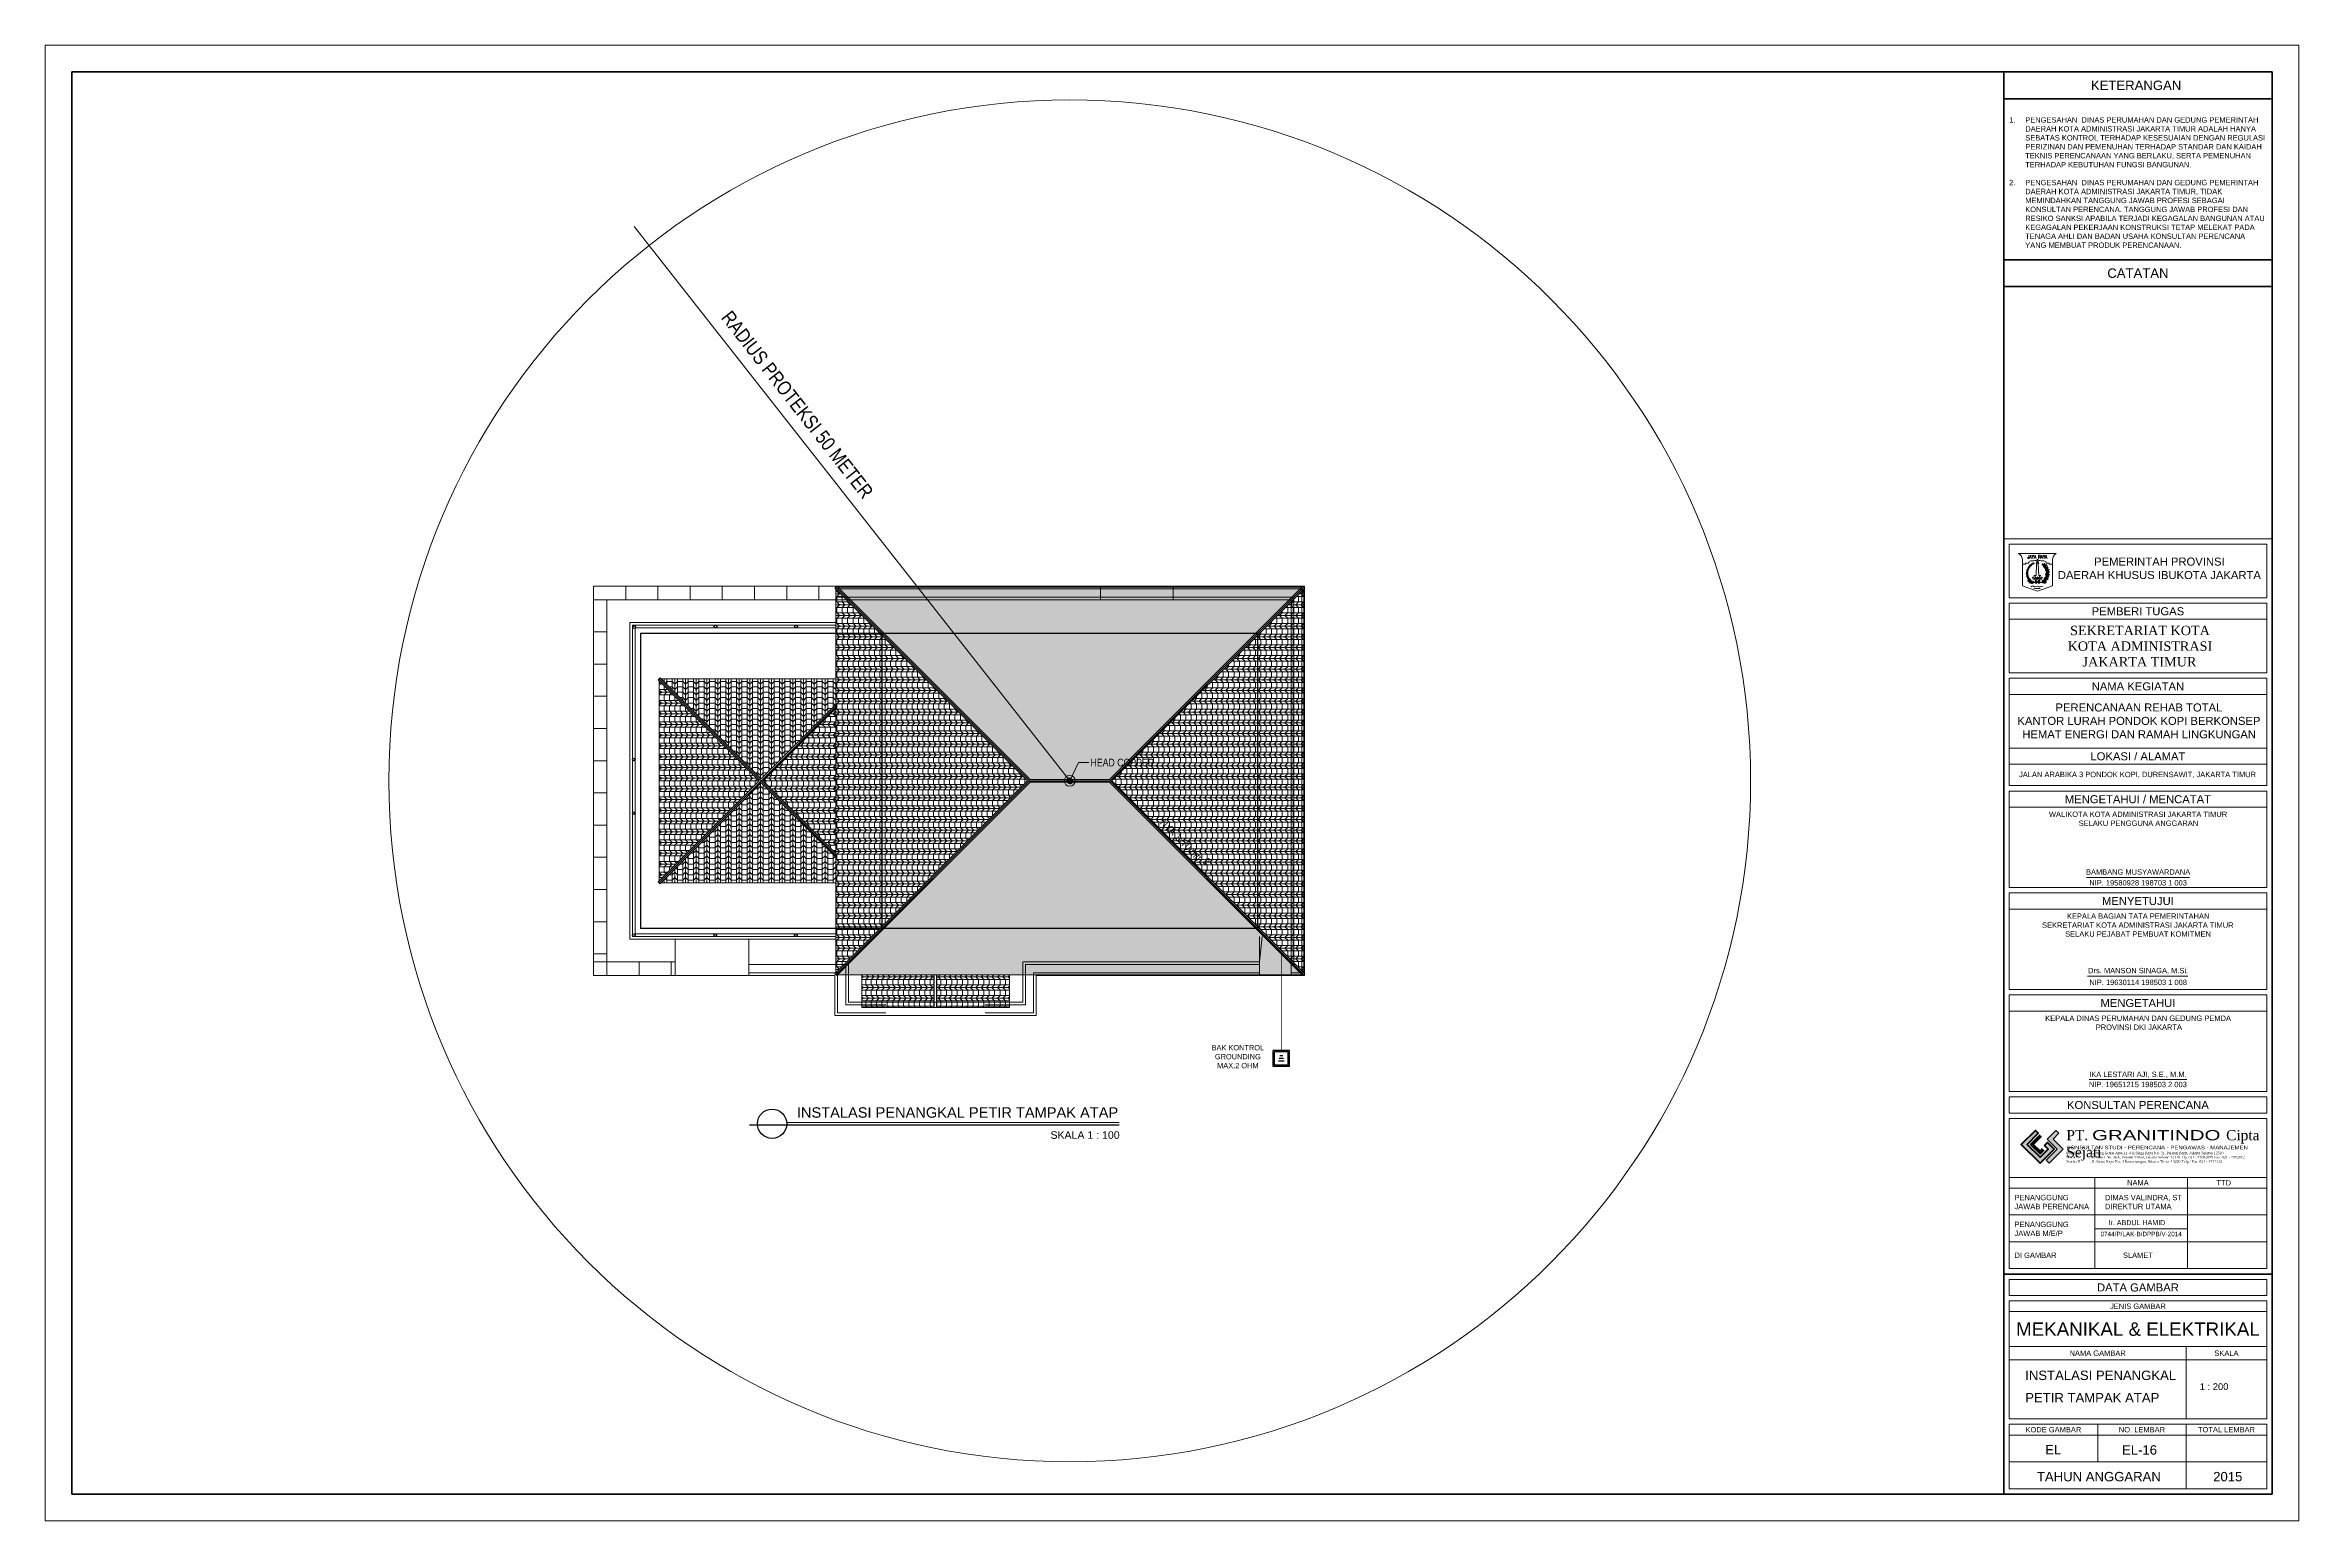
# Model space of a CAD drawing. Header units: millimetres. Extents: x -11 to 39085, y -101 to 28664.
# Drawn here: x 22285 to 39085, y 17664 to 28664 of the extents above; entities that cross this region are included whole.
import ezdxf
from ezdxf.enums import TextEntityAlignment as Align

# ---------------------------------------------------------------- set-up
doc = ezdxf.new("R2010")
doc.units = ezdxf.units.MM
doc.linetypes.add('DASHED', pattern=[0.75, 0.5, -0.25])
for name, color, linetype, lineweight in [('ars', 11, 'Continuous', 5), ('atap', 7, 'Continuous', 20), ('dinding', 5, 'Continuous', 15), ('GRS KOP', 1, 'Continuous', 35), ('HACH', 252, 'Continuous', 0), ('kop', 7, 'Continuous', 20), ('lan', 7, 'Continuous', 15), ('logo', 7, 'Continuous', 50), ('SANITAIR', 4, 'Continuous', 5)]:
    doc.layers.add(name, color=color, linetype=linetype, lineweight=lineweight)
doc.layers.add('as', color=1, linetype='Continuous', plot=False)
for name, color, linetype in [('D1', 1, 'Continuous'), ('D2', 3, 'Continuous'), ('HT', 8, 'Continuous'), ('PETIR', 2, 'Continuous')]:
    doc.layers.add(name, color=color, linetype=linetype)
doc.styles.add('BARU', font='complex.shx')
doc.styles.add('century', font='romans.shx', dxfattribs={"width": 0.6})
doc.styles.add('NOT', font='ARIALN.TTF')
doc.styles.get("Standard").update_dxf_attribs({"font": 'arial.ttf'})
doc.styles.add('style2', font='verdana.ttf')

# ---------------------------------------------------------------- blocks, each defined once
blk = doc.blocks.new('logo granitindo baru')
at = {"layer": 'logo'}
for points in [[(1.03, 1.463), (0.916, 1.574), (0.366, 1.024), (1.1, 0.289), (1.652, 0.843), (1.392, 1.098), (1.281, 0.987), (1.423, 0.84), (1.102, 0.519), (0.594, 1.025)], [(1.721, 1.576), (1.381, 1.236), (1.771, 0.842), (1.341, 0.407), (1.454, 0.294), (2.001, 0.844), (1.609, 1.237), (1.835, 1.464)]]:
    blk.add_hatch(color=8, dxfattribs=at).paths.add_polyline_path(points)
at = {"layer": 'Defpoints'}
blk.add_point((9.7, 0), dxfattribs=at)
at = {"layer": 'logo'}
blk.add_lwpolyline([(1.03, 1.463), (0.916, 1.574), (0.366, 1.024), (1.1, 0.289), (1.652, 0.843), (1.392, 1.098), (1.281, 0.987), (1.423, 0.84), (1.102, 0.519), (0.594, 1.025), (1.03, 1.463), (0.916, 1.574)], dxfattribs=at)
at = {"layer": 'logo', "lineweight": 13}
for points in [[(1.089, 1.403), (0.713, 1.026), (1.101, 0.638), (1.258, 0.794)], [(1.112, 1.38), (0.759, 1.026), (1.101, 0.683), (1.235, 0.817)], [(1.134, 1.357), (0.803, 1.026), (1.101, 0.728), (1.213, 0.839)], [(1.157, 1.334), (0.85, 1.026), (1.101, 0.775), (1.189, 0.863)]]:
    blk.add_lwpolyline(points, dxfattribs=at)
at = {"layer": 'logo', "lineweight": 0}
blk.add_lwpolyline([(1.721, 1.576), (1.381, 1.236), (1.771, 0.842), (1.341, 0.407), (1.454, 0.294), (2.001, 0.844), (1.609, 1.237), (1.835, 1.464), (1.721, 1.576)], dxfattribs=at)
at = {"layer": 'logo', "insert": (2.134, 0.975), "char_height": 0.1, "attachment_point": 1}
blk.add_mtext_dynamic_manual_height_columns('{\\f@Arial Unicode MS|b0|i0|c0|p34;\\H1.4x;\\W1.2;KONSULTAN STUDI - PERENCANA - PENGAWAS - MANAJEMEN\\fTimes New Roman|b0|i0|c0|p18;\\P\\pt0.9;\\H0.71429x;\\W1;Domisili ^I: Gedung Graha Arsa Lt. 4 Jl.Siaga Raya No. 31, Pejaten Barat, Jakarta Selatan 12510\\PStudio I ^I: Jl. Batu I No. 36A, Pejaten Timur, Jakarta Selatan 12510 Tlp. 021 - 71082879 Fax. 021 - 7972072\\PStudio II          : Jl. Sawo Raya No. 4 Rawamangun, Jakarta Timur 13220 Telp / Fax. 021 - 4717152}', width=9.56937, gutter_width=0, heights=[1.67], dxfattribs=at)
at = {"layer": 'logo', "insert": (2.134, 1.589), "char_height": 0.4, "width": 7.66452, "attachment_point": 1}
blk.add_mtext('{\\fTimes New Roman|b0|i0|c0|p18;PT. \\fCityBlueprint|b0|i0|c2|p2;\\W1.5;GRANITINDO \\fTimes New Roman|b0|i0|c0|p18;\\W1;Cipta Sejati}', dxfattribs=at)
blk = doc.blocks.new('kop')
at = {"layer": 'ars'}
for p, q in [((74.521, 35.599), (74.496, 35.614)), ((74.534, 35.595), (74.538, 35.581)), ((74.578, 35.526), (74.553, 35.541)), ((74.578, 35.526), (74.581, 35.555)), ((74.6, 35.468), (74.612, 35.457)), ((74.614, 35.467), (74.614, 35.452)), ((74.634, 35.366), (74.615, 35.388)), ((74.631, 35.289), (74.635, 35.273)), ((74.634, 35.366), (74.643, 35.394)), ((74.642, 35.304), (74.637, 35.29)), ((74.472, 34.989), (74.502, 34.992)), ((74.537, 35.048), (74.537, 35.078)), ((74.552, 35.066), (74.578, 35.081)), ((74.621, 35.202), (74.607, 35.228)), ((74.621, 35.202), (74.64, 35.225))]:
    blk.add_line(p, q, dxfattribs=at)
for centre, radius, start, end in [((73.816, 35.253), 0.061, 2.2926, 66.75394), ((73.901, 35.312), 0.061, 182.2926, 246.75394), ((73.906, 35.362), 0.061, 172.39949, 236.86083), ((73.812, 35.319), 0.061, 352.39949, 56.86083), ((73.916, 35.414), 0.061, 164.61904, 229.08037), ((73.817, 35.384), 0.061, 344.61904, 49.08037), ((73.933, 35.316), 0.061, 120.67989, 185.14122), ((74.278, 35.315), 0.405, 114.0856, 237.63251), ((73.842, 35.364), 0.061, 300.67989, 5.14122), ((73.923, 35.456), 0.0488, 158.86486, 223.3262), ((73.936, 35.271), 0.061, 130.573, 195.03434), ((73.852, 35.424), 0.061, 292.89943, 357.36077), ((73.937, 35.365), 0.061, 112.89943, 177.36077), ((73.842, 35.44), 0.0488, 338.86486, 43.3262), ((73.837, 35.302), 0.061, 310.573, 15.03434), ((73.873, 35.469), 0.0488, 287.14526, 351.60659), ((73.935, 35.415), 0.0488, 107.14526, 171.60659), ((73.942, 35.493), 0.0488, 150.29963, 214.76097), ((73.859, 35.489), 0.0488, 330.29963, 34.76097), ((73.948, 35.451), 0.0488, 98.58003, 163.04136), ((73.894, 35.513), 0.0488, 278.58003, 343.04136), ((73.961, 35.528), 0.0488, 145.79893, 210.26027), ((73.879, 35.531), 0.0488, 325.79893, 30.26027), ((73.916, 35.552), 0.0488, 274.07933, 338.54067), ((73.965, 35.485), 0.0488, 94.07933, 158.54067), ((73.985, 35.56), 0.0488, 139.36791, 203.82924), ((73.904, 35.572), 0.0488, 319.36791, 23.82924), ((73.984, 35.517), 0.0488, 87.6483, 152.10964), ((73.943, 35.589), 0.0488, 267.6483, 332.10964), ((74.012, 35.589), 0.0488, 133.84164, 198.30297), ((73.932, 35.609), 0.0488, 313.84164, 18.30297), ((74.007, 35.547), 0.0488, 82.12203, 146.58337), ((73.973, 35.622), 0.0488, 262.12203, 326.58337), ((74.036, 35.612), 0.0439, 126.62395, 191.08528), ((73.967, 35.639), 0.0439, 306.62395, 11.08528), ((74.026, 35.575), 0.0439, 74.90434, 139.36568), ((74.005, 35.646), 0.0439, 254.90434, 319.36568), ((74, 35.656), 0.0352, 303.96096, 8.42229), ((74.054, 35.632), 0.0352, 123.96096, 188.42229), ((74.045, 35.603), 0.0352, 72.24135, 136.70269), ((74.03, 35.66), 0.0352, 252.24135, 316.70269), ((74.027, 35.676), 0.0352, 297.74061, 2.20194), ((74.078, 35.647), 0.0352, 117.74061, 182.20194), ((74.066, 35.619), 0.0352, 66.021, 130.48234), ((74.057, 35.677), 0.0352, 246.021, 310.48234), ((74.097, 35.661), 0.0281, 113.40069, 177.86202), ((74.058, 35.688), 0.0281, 293.40069, 357.86202), ((74.086, 35.64), 0.0281, 61.68108, 126.14242), ((74.082, 35.687), 0.0281, 241.68108, 306.14242), ((74.082, 35.701), 0.0281, 293.40069, 357.86202), ((74.121, 35.674), 0.0281, 113.40069, 177.86202), ((74.11, 35.653), 0.0281, 61.68108, 126.14242), ((74.106, 35.7), 0.0281, 241.68108, 306.14242), ((74.117, 35.713), 0.0281, 260.93685, 325.39819), ((74.136, 35.669), 0.0281, 80.93685, 145.39819), ((74.232, 35.315), 0.405, 302.36749, 44.48513), ((74.485, 35.674), 0.0613, 235.51536, 280.6207), ((74.445, 35.613), 0.0507, 1.42482, 71.62404), ((74.541, 35.601), 0.0613, 235.51536, 280.6207), ((74.589, 35.652), 0.0795, 151.18188, 225.99565), ((74.502, 35.54), 0.0507, 1.42482, 71.62404), ((74.526, 35.44), 0.0795, 20.9123, 95.72607), ((74.592, 35.547), 0.0795, 200.9123, 275.72607), ((74.464, 35.633), 0.0795, 331.18188, 45.99565), ((74.611, 35.596), 0.0507, 162.59462, 232.79384), ((74.623, 35.449), 0.0613, 217.22881, 262.33415), ((74.538, 35.6), 0.0613, 313.59796, 358.7033), ((74.663, 35.361), 0.0795, 171.16409, 245.97786), ((74.552, 35.301), 0.0795, 351.16409, 65.97786), ((74.566, 35.403), 0.0507, 343.13827, 53.33749), ((74.562, 35.252), 0.0507, 331.52956, 41.72878), ((74.684, 35.504), 0.0795, 133.19986, 208.01363), ((74.559, 35.525), 0.0795, 313.19986, 28.01363), ((74.682, 35.427), 0.0507, 150.06789, 220.26711), ((74.688, 35.241), 0.0507, 128.27812, 198.47734), ((74.721, 35.315), 0.0795, 113.30268, 188.11645), ((74.611, 35.377), 0.0795, 293.30268, 8.11645), ((74.611, 35.447), 0.0613, 301.07123, 346.17657), ((73.829, 35.191), 0.061, 12.66278, 77.12411), ((73.902, 35.264), 0.061, 192.66278, 257.12411), ((73.907, 35.225), 0.061, 200.21515, 264.67648), ((73.844, 35.143), 0.061, 20.21515, 84.67648), ((73.921, 35.183), 0.061, 206.16011, 270.62144), ((73.867, 35.095), 0.061, 26.16011, 90.62144), ((73.943, 35.23), 0.061, 140.94317, 205.40451), ((73.841, 35.243), 0.061, 320.94317, 25.40451), ((73.941, 35.145), 0.061, 208.50798, 272.96932), ((73.891, 35.055), 0.061, 28.50798, 92.96932), ((73.957, 35.19), 0.061, 140.94317, 205.40451), ((73.854, 35.203), 0.061, 320.94317, 25.40451), ((73.921, 35.015), 0.061, 40.03108, 104.49242), ((73.953, 35.113), 0.061, 220.03108, 284.49242), ((73.974, 35.153), 0.061, 146.90284, 211.36418), ((73.871, 35.155), 0.061, 326.90284, 31.36418), ((73.956, 34.978), 0.061, 49.20062, 113.66196), ((73.971, 35.08), 0.061, 229.20062, 293.66196), ((73.997, 35.115), 0.061, 146.69526, 211.1566), ((73.893, 35.117), 0.061, 326.69526, 31.1566), ((74.021, 35.084), 0.061, 144.86352, 209.32486), ((73.918, 35.089), 0.061, 324.86352, 29.32486), ((73.99, 34.949), 0.061, 44.42228, 108.88361), ((74.014, 35.049), 0.061, 224.42228, 288.88361), ((74.049, 35.054), 0.061, 144.49027, 208.9516), ((73.946, 35.059), 0.061, 324.49027, 28.9516), ((74.08, 35.031), 0.061, 156.18026, 220.64159), ((73.978, 35.016), 0.061, 336.18026, 40.64159), ((74.567, 35.052), 0.0795, 137.1076, 211.92137), ((74.441, 35.064), 0.0795, 317.1076, 31.92137), ((74.547, 34.969), 0.0507, 83.44322, 153.64244), ((74.537, 35.042), 0.0613, 234.44656, 279.55191), ((74.569, 34.993), 0.0612, 69.89618, 144.70994), ((74.541, 35.085), 0.0612, 249.89618, 324.70994), ((74.582, 35.119), 0.0613, 176.98724, 222.09259), ((74.509, 35.12), 0.0507, 302.89671, 13.09593), ((74.644, 35.186), 0.0795, 153.08913, 227.9029), ((74.627, 35.286), 0.0613, 205.62009, 250.72544), ((74.52, 35.163), 0.0795, 333.08913, 47.9029), ((74.629, 35.078), 0.0507, 106.58179, 176.78101), ((74.591, 35.141), 0.0613, 257.58513, 302.69047), ((74.602, 35.228), 0.0795, 271.02002, 345.83379), ((74.68, 35.129), 0.0795, 91.02002, 165.83379), ((74.63, 35.285), 0.0613, 279.28146, 324.3868)]:
    blk.add_arc(centre, radius, start, end, dxfattribs=at)
at = {"layer": 'ars', "color": 11}
for centre, radius, start, end in [((74.491, 34.995), 0.0613, 158.86957, 203.97492), ((74.422, 35.02), 0.0507, 284.77904, 354.97826), ((74.44, 34.986), 0.016, 270, 302.36749)]:
    blk.add_arc(centre, radius, start, end, dxfattribs=at)
at = {"layer": 'ars'}
for points, start_tangent, end_tangent in [([(74.461, 35.651), (74.466, 35.634), (74.45, 35.624), (74.429, 35.623), (74.426, 35.64), (74.439, 35.661), (74.444, 35.672), (74.461, 35.663), (74.461, 35.651)], (0.714442, -0.699695), (0.714442, -0.699695)), ([(74.518, 35.578), (74.523, 35.561), (74.507, 35.551), (74.486, 35.55), (74.483, 35.567), (74.496, 35.588), (74.501, 35.599), (74.518, 35.589), (74.518, 35.578)], (0.714442, -0.699695), (0.714442, -0.699695)), ([(74.594, 35.435), (74.593, 35.416), (74.574, 35.412), (74.555, 35.418), (74.556, 35.435), (74.576, 35.451), (74.584, 35.459), (74.597, 35.445), (74.594, 35.435)], (0.458819, -0.88853), (0.458819, -0.88853)), ([(74.596, 35.277), (74.591, 35.26), (74.572, 35.259), (74.554, 35.269), (74.559, 35.285), (74.581, 35.297), (74.591, 35.303), (74.601, 35.287), (74.596, 35.277)], (0.270637, -0.962681), (0.270637, -0.962681)), ([(74.571, 35.605), (74.582, 35.591), (74.6, 35.598), (74.612, 35.615), (74.601, 35.627), (74.576, 35.629), (74.564, 35.631), (74.562, 35.612), (74.571, 35.605)], (0.149901, -0.988701), (0.149901, -0.988701)), ([(74.644, 35.445), (74.652, 35.429), (74.671, 35.432), (74.687, 35.445), (74.678, 35.46), (74.654, 35.467), (74.643, 35.472), (74.637, 35.453), (74.644, 35.445)], (-0.068112, -0.997678), (-0.068112, -0.997678)), ([(74.66, 35.272), (74.661, 35.253), (74.68, 35.25), (74.699, 35.256), (74.697, 35.273), (74.677, 35.288), (74.669, 35.297), (74.656, 35.282), (74.66, 35.272)], (-0.433585, -0.901113), (-0.433585, -0.901113)), ([(74.463, 35.013), (74.447, 35.004), (74.433, 35.018), (74.428, 35.037), (74.443, 35.045), (74.467, 35.037), (74.479, 35.034), (74.474, 35.016), (74.463, 35.013)], (-0.515761, -0.856733), (-0.515761, -0.856733)), ([(74.551, 35.127), (74.539, 35.113), (74.521, 35.122), (74.51, 35.139), (74.522, 35.151), (74.547, 35.151), (74.559, 35.152), (74.56, 35.133), (74.551, 35.127)], (-0.223771, -0.974642), (-0.223771, -0.974642)), ([(74.549, 35.011), (74.537, 34.997), (74.548, 34.981), (74.566, 34.972), (74.576, 34.985), (74.573, 35.01), (74.573, 35.022), (74.554, 35.021), (74.549, 35.011)], (-0.942817, -0.33331), (-0.942817, -0.33331)), ([(74.614, 35.117), (74.608, 35.1), (74.624, 35.089), (74.645, 35.088), (74.649, 35.104), (74.636, 35.126), (74.631, 35.137), (74.614, 35.128), (74.614, 35.117)], (-0.735998, -0.676983), (-0.735998, -0.676983))]:
    blk.add_spline(points, degree=3, dxfattribs=dict(at, start_tangent=start_tangent, end_tangent=end_tangent))
for points in [[(74.445, 34.97), (74.47, 34.975), (74.522, 34.973), (74.56, 34.955)], [(74.445, 34.97), (74.468, 34.959), (74.518, 34.947), (74.56, 34.955)]]:
    blk.add_spline(points, degree=3, dxfattribs=at)
at = {"layer": 'GRS KOP'}
for p, q in [((73, 1), (73, 54)), ((83, 1), (83, 54)), ((73, 53), (83, 53)), ((73, 47), (83, 47)), ((73, 46), (83, 46)), ((73, 9.2), (83, 9.2))]:
    blk.add_line(p, q, dxfattribs=at)
blk.add_lwpolyline([(1, 54), (83, 54), (83, 1), (1, 1)], close=True, dxfattribs=at)
at = {"layer": 'kop', "color": 7}
for p, q in [((84, 55), (0, 55)), ((0, 55), (0, 0)), ((84, 55), (84, 0)), ((84, 55), (84, 0)), ((74.205, 35.69), (74.305, 35.69)), ((74.225, 35.67), (74.205, 35.23)), ((74.235, 35.698), (74.275, 35.698)), ((74.285, 35.67), (74.305, 35.23)), ((74.075, 35.17), (74.124, 35.17)), ((74.075, 35.17), (74.095, 35.09)), ((74.095, 35.09), (74.415, 35.09)), ((74.124, 35.23), (74.124, 35.228)), ((74.124, 35.23), (74.205, 35.23)), ((74.124, 35.228), (74.129, 35.228)), ((74.124, 35.17), (74.134, 35.13)), ((74.134, 35.13), (74.376, 35.13)), ((74.195, 35.15), (74.235, 35.15)), ((74.275, 35.15), (74.315, 35.15)), ((74.305, 35.23), (74.386, 35.23)), ((74.376, 35.13), (74.386, 35.17)), ((74.381, 35.228), (74.386, 35.228)), ((74.386, 35.23), (74.386, 35.228)), ((74.386, 35.17), (74.435, 35.17)), ((74.415, 35.09), (74.435, 35.17)), ((0, 0), (84, 0))]:
    blk.add_line(p, q, dxfattribs=at)
at = {"layer": 'kop'}
for p, q in [((83, 36.6), (73, 36.6)), ((73.2, 34.4), (73.2, 36.4)), ((82.8, 36.4), (73.2, 36.4)), ((82.8, 34.4), (82.8, 36.4)), ((82.8, 34.4), (73.2, 34.4)), ((73.2, 31.6), (73.2, 34.2)), ((82.8, 34.2), (73.2, 34.2)), ((82.8, 31.6), (82.8, 34.2)), ((82.8, 33.6), (73.2, 33.6)), ((82.8, 31.6), (73.2, 31.6)), ((73.2, 27.4), (73.2, 31.4)), ((82.8, 31.4), (73.2, 31.4)), ((82.8, 27.4), (82.8, 31.4)), ((82.8, 30.8), (73.2, 30.8)), ((82.8, 28.8), (73.2, 28.8)), ((82.8, 28.2), (73.2, 28.2)), ((82.8, 27.4), (73.2, 27.4)), ((73.2, 23.6), (73.2, 27.2)), ((82.8, 27.2), (73.2, 27.2)), ((82.8, 23.6), (82.8, 27.2)), ((82.8, 26.6), (73.2, 26.6)), ((82.8, 23.6), (73.2, 23.6)), ((76.089, 23.976), (79.928, 23.976)), ((73.2, 19.8), (73.2, 23.4)), ((82.8, 23.4), (73.2, 23.4)), ((82.8, 22.8), (73.2, 22.8)), ((82.8, 19.8), (82.8, 23.4)), ((76.127, 20.296), (79.863, 20.296)), ((82.8, 19.8), (73.2, 19.8)), ((73.2, 16), (73.2, 19.6)), ((82.8, 19.6), (73.2, 19.6)), ((82.8, 16), (82.8, 19.6)), ((82.8, 19), (73.2, 19)), ((82.8, 16), (73.2, 16)), ((73.2, 9.4), (73.2, 15)), ((82.8, 15), (73.2, 15)), ((82.8, 9.4), (82.8, 15)), ((82.8, 12.8), (73.2, 12.8)), ((76.4, 9.4), (76.4, 12.8)), ((79.842, 9.4), (79.842, 12.8)), ((82.8, 12.4), (73.2, 12.4)), ((73.2, 12.4), (73.2, 11.4)), ((82.8, 11.4), (73.2, 11.4)), ((82.8, 10.4), (73.2, 10.4)), ((82.8, 9.4), (73.2, 9.4)), ((73.2, 7.8), (82.8, 7.8)), ((73.2, 6.5), (82.8, 6.5)), ((73.2, 6), (82.8, 6)), ((79.8, 3.8), (79.8, 6.5)), ((76.5, 2.2), (76.5, 3.6)), ((79.8, 1.2), (79.8, 3.6)), ((73.2, 3.2), (82.8, 3.2)), ((73.2, 2.2), (82.8, 2.2))]:
    blk.add_line(p, q, dxfattribs=at)
at = {"layer": 'kop', "color": 5}
for p, q in [((74.955, 36.05), (73.555, 36.05)), ((73.695, 35.81), (73.695, 34.85)), ((73.695, 35.65), (73.815, 35.65)), ((73.815, 35.69), (73.815, 35.65)), ((73.815, 35.69), (73.935, 35.69)), ((73.935, 35.73), (73.935, 35.69)), ((74.575, 35.73), (74.575, 35.69)), ((74.695, 35.69), (74.575, 35.69)), ((74.695, 35.69), (74.695, 35.65)), ((74.815, 35.65), (74.695, 35.65)), ((74.815, 35.81), (74.815, 34.85)), ((73.695, 34.85), (74.255, 34.65)), ((74.225, 34.95), (74.171, 35.022)), ((74.255, 34.986), (74.203, 35.046)), ((74.225, 34.95), (74.21, 34.93)), ((74.255, 34.986), (74.307, 35.046)), ((74.255, 34.65), (74.815, 34.85)), ((74.285, 34.95), (74.339, 35.022)), ((74.285, 34.95), (74.3, 34.93))]:
    blk.add_line(p, q, dxfattribs=at)
at = {"layer": 'kop', "color": 7}
for points in [[(74.235, 35.698), (74.233, 35.701), (74.231, 35.704), (74.229, 35.707), (74.228, 35.71), (74.227, 35.713), (74.227, 35.715), (74.226, 35.718), (74.226, 35.72), (74.226, 35.723), (74.226, 35.725), (74.226, 35.728), (74.226, 35.731), (74.226, 35.733), (74.227, 35.736), (74.228, 35.738), (74.229, 35.741), (74.23, 35.743), (74.232, 35.746), (74.234, 35.749), (74.236, 35.753), (74.24, 35.758), (74.244, 35.763), (74.249, 35.77), (74.255, 35.778)], [(74.275, 35.698), (74.277, 35.701), (74.279, 35.704), (74.281, 35.707), (74.282, 35.71), (74.283, 35.713), (74.283, 35.715), (74.284, 35.718), (74.284, 35.72), (74.284, 35.723), (74.284, 35.725), (74.284, 35.728), (74.284, 35.731), (74.284, 35.733), (74.283, 35.736), (74.282, 35.738), (74.281, 35.741), (74.28, 35.743), (74.278, 35.746), (74.276, 35.749), (74.274, 35.753), (74.27, 35.758), (74.266, 35.763), (74.261, 35.77), (74.255, 35.778)]]:
    blk.add_lwpolyline(points, dxfattribs=at)
at = {"layer": 'kop', "color": 1}
blk.add_lwpolyline([(74.07, 34.97), (74.44, 34.97)], close=True, dxfattribs=at)
at = {"layer": 'kop', "color": 5}
for points in [[(74.21, 34.97), (74.18, 34.93)], [(74.3, 34.97), (74.33, 34.93)]]:
    blk.add_lwpolyline(points, dxfattribs=at)
at = {"layer": 'kop'}
for points in [[(76.189, 16.449), (79.826, 16.449)], [(76.4, 10.882), (79.842, 10.882)]]:
    blk.add_lwpolyline(points, dxfattribs=at)
for points in [[(73.2, 15.2), (82.8, 15.2), (82.8, 15.8), (73.2, 15.8)], [(73.2, 8.4), (82.8, 8.4), (82.8, 9), (73.2, 9)], [(73.2, 3.8), (82.8, 3.8), (82.8, 8.2), (73.2, 8.2)], [(73.2, 1.2), (82.8, 1.2), (82.8, 3.6), (73.2, 3.6)]]:
    blk.add_lwpolyline(points, close=True, dxfattribs=at)
at = {"layer": 'kop', "color": 5}
for centre, radius, start, end in [((73.419, 35.81), 0.276, 0, 60.51287), ((73.975, 35.73), 0.04, 90, 180), ((74.535, 35.73), 0.04, 0, 90), ((75.091, 35.81), 0.276, 119.48713, 180), ((74.187, 35.034), 0.02, 36.8699, 216.8699), ((74.323, 35.034), 0.02, 323.1301, 143.1301)]:
    blk.add_arc(centre, radius, start, end, dxfattribs=at)
at = {"layer": 'kop', "color": 7}
for centre, radius, start, end in [((74.198, 35.663), 0.0283, 15, 75), ((74.312, 35.663), 0.0283, 105, 165), ((74.079, 35.119), 0.12, 15, 65.38943), ((74.255, 35.15), 0.02, 0, 180), ((74.431, 35.119), 0.12, 114.61057, 165)]:
    blk.add_arc(centre, radius, start, end, dxfattribs=at)
at = {"layer": 'kop', "color": 1}
blk.add_arc((74.07, 34.986), 0.016, 237.63251, 270, dxfattribs=at)
at = {"layer": 'kop', "color": 5}
for points in [[(74.255, 35.83), (74.232, 35.807), (74.2, 35.793), (74.12, 35.782), (74.046, 35.777), (73.975, 35.77)], [(74.255, 35.83), (74.278, 35.807), (74.31, 35.793), (74.39, 35.782), (74.464, 35.777), (74.535, 35.77)], [(74.023, 34.99), (74.006, 34.984), (73.974, 34.992), (73.925, 35.01), (73.891, 35.041)], [(74.038, 34.971), (74.016, 34.967), (73.997, 34.959), (73.964, 34.956), (73.932, 34.964)], [(74.082, 34.965), (74.066, 34.956), (74.034, 34.952), (74.006, 34.952), (73.992, 34.948)], [(74.015, 34.807), (74.089, 34.844), (74.162, 34.807), (74.249, 34.833), (74.326, 34.809), (74.4, 34.83), (74.45, 34.817)], [(74.125, 34.97), (74.104, 34.959), (74.093, 34.947), (74.051, 34.932), (74.033, 34.937)], [(74.113, 34.984), (74.085, 34.986), (74.071, 34.993), (74.051, 34.993)], [(74.125, 34.97), (74.112, 34.996), (74.085, 35.02), (74.081, 35.031)], [(74.12, 34.747), (74.16, 34.759), (74.204, 34.744), (74.255, 34.753), (74.3, 34.744), (74.332, 34.758), (74.357, 34.749)]]:
    blk.add_spline(points, degree=3, dxfattribs=at)
at = {"xscale": 0.9500000000000455, "yscale": 0.9500000000000455, "zscale": 0.9500000000000455}
blk.add_blockref('logo granitindo baru', (73.307, 13.056), dxfattribs=at)
at = {"layer": 'kop'}
for s, height, p in [('KETERANGAN ', 0.35, (78, 53.5)), ('CATATAN', 0.35, (78, 46.5)), ('DAERAH KHUSUS IBUKOTA JAKARTA', 0.29998, (78.8, 35.25)), ('PEMERINTAH PROVINSI', 0.29998, (78.8, 35.75)), ('PEMBERI TUGAS', 0.3, (78, 33.9)), ('NAMA KEGIATAN', 0.3, (78, 31.1)), ('LOKASI / ALAMAT', 0.3, (78, 28.5)), ('JALAN ARABIKA 3 PONDOK KOPI, DURENSAWIT, JAKARTA TIMUR', 0.2, (77.986, 27.8)), ('MENGETAHUI / MENCATAT', 0.3, (78, 26.9)), ('BAMBANG MUSYAWARDANA', 0.19926, (78.007, 24.183)), ('NIP. 19580928 198703 1 003', 0.19926, (78.007, 23.78)), ('MENYETUJUI', 0.3, (78, 23.1)), ('Drs. MANSON SINAGA, M.Si.', 0.19926, (78.009, 20.496)), ('NIP. 19630114 198503 1 008', 0.19926, (78.009, 20.071)), ('MENGETAHUI', 0.3, (78, 19.3)), ('NIP. 19651215 198503 2 003', 0.2, (77.999, 16.264)), ('IKA LESTARI AJI, S.E., M.M.', 0.2, (77.999, 16.625)), ('KONSULTAN PERENCANA', 0.3, (78, 15.5)), ('NAMA', 0.2, (78, 12.6)), ('TTD', 0.2, (81.2, 12.6)), ('DATA GAMBAR', 0.3, (78, 8.7)), ('JENIS GAMBAR', 0.2, (78, 8)), ('MEKANIKAL & ELEKTRIKAL', 0.5, (78, 7.146)), ('NAMA GAMBAR', 0.2, (76.5, 6.25)), ('SKALA', 0.2, (81.3, 6.25)), ('KODE GAMBAR', 0.2, (74.85, 3.4)), ('NO. LEMBAR', 0.2, (78.15, 3.4)), ('TOTAL LEMBAR', 0.2, (81.3, 3.4)), ('EL', 0.35, (74.844, 2.65)), ('TAHUN ANGGARAN', 0.35, (76.545, 1.65)), ('2015', 0.35, (81.349, 1.65))]:
    blk.add_text(s, height=height, dxfattribs=at).set_placement(p, align=Align.MIDDLE)
at = {"layer": 'kop', "color": 5, "style": 'BARU', "width": 0.9}
blk.add_text('JAYA RAYA', height=0.12, dxfattribs=at).set_placement((74.255, 35.93), align=Align.MIDDLE)
at = {"layer": 'kop'}
blk.add_text('0744/P/LAK-B/DPPB/V-2014', height=0.16877, dxfattribs=at).set_placement((78.122, 10.609), align=Align.CENTER)
for s, insert, char_height, width, attachment_point in [('\\pi-0.6,l0.6,t0.6;1.^IPENGESAHAN  DINAS PERUMAHAN DAN GEDUNG PEMERINTAH DAERAH KOTA ADMINISTRASI JAKARTA TIMUR ADALAH HANYA SEBATAS KONTROL TERHADAP KESESUAIAN DENGAN REGULASI PERIZINAN DAN PEMENUHAN TERHADAP STANDAR DAN KAIDAH TEKNIS PERENCANAAN YANG BERLAKU, SERTA PEMENUHAN TERHADAP KEBUTUHAN FUNGSI BANGUNAN.\\P\\P2.^IPENGESAHAN  DINAS PERUMAHAN DAN GEDUNG PEMERINTAH DAERAH KOTA ADMINISTRASI JAKARTA TIMUR, TIDAK MEMINDAHKAN TANGGUNG JAWAB PROFESI SEBAGAI KONSULTAN PERENCANA. TANGGUNG JAWAB PROFESI DAN RESIKO SANKSI APABILA TERJADI KEGAGALAN BANGUNAN ATAU KEGAGALAN PEKERJAAN KONSTRUKSI TETAP MELEKAT PADA TENAGA AHLI DAN BADAN USAHA KONSULTAN PERENCANA YANG MEMBUAT PRODUK PERENCANAAN.', (73.2, 49.875), 0.2, 9.6, 4), ('PENANGGUNG\\PJAWAB PERENCANA', (73.4, 12.15), 0.2, 8.33062, 1), ('DIMAS VALINDRA, ST\\PDIREKTUR UTAMA', (76.77, 12.15), 0.2, 8.16499, 1), ('PENANGGUNG\\PJAWAB M/E/P', (73.4, 11.15), 0.2, 8.79211, 1), ('\\pi0.69141;Ir. ABDUL HAMID', (76.213, 11.211), 0.1893, 3.45995, 1), ('DI GAMBAR', (73.4, 10), 0.2, 7.59768, 1)]:
    blk.add_mtext(s, dxfattribs=dict(at, insert=insert, char_height=char_height, width=width, attachment_point=attachment_point))
at = {"layer": 'kop', "attachment_point": 1, "style": 'BARU'}
for s, width, insert, char_height in [('\\pi1.4375;{\\fRomantic|b0|i0|c2|p2;SEKRETARIAT KOTA\\P\\pi1.3461;KOTA ADMINISTRASI\\P\\pi1.9027;JAKARTA TIMUR}', 7.94943, (74.033, 33.359), 0.35), ('\\pi0.65609;{\\fArial|b0|i0|c0|p34;WALIKOTA KOTA ADMINISTRASI JAKARTA TIMUR\\P\\pi1.7645;SELAKU PENGGUNA ANGGARAN}', 7.94943, (74.027, 26.434), 0.2), ('\\pi1.5072;{\\fArial|b0|i0|c0|p34;KEPALA BAGIAN TATA PEMERINTAHAN\\P\\pi0.57794;SEKRETARIAT KOTA ADMINISTRASI JAKARTA TIMUR\\P\\pi1.4412;SELAKU PEJABAT PEMBUAT KOMITMEN}', 8.28085, (73.847, 22.638), 0.2), ('\\pi0.5226;{\\fArial|b0|i0|c0|p34;KEPALA DINAS PERUMAHAN DAN GEDUNG PEMDA\\P\\pi2.3288; PROVINSI DKI JAKARTA}', 7.94943, (74.022, 18.833), 0.2)]:
    blk.add_mtext_dynamic_manual_height_columns(s, width=width, gutter_width=1.5, heights=[0], dxfattribs=dict(at, insert=insert, char_height=char_height))
at = {"layer": 'kop', "insert": (73.407, 30.464), "char_height": 0.3, "attachment_point": 1}
blk.add_mtext_dynamic_manual_height_columns('\\pi1.5207;PERENCANAAN REHAB TOTAL \\P\\pi0.10089;KANTOR LURAH PONDOK KOPI BERKONSEP \\P\\pi0.28547;HEMAT ENERGI DAN RAMAH LINGKUNGAN', width=9.21201, gutter_width=1.5, heights=[0], dxfattribs=at)
at = {"layer": 'kop', "style": 'BARU', "flags": 4}
for p, height in [((73.8, 5.4), 0.35), ((73.8, 4.9), 0.35), ((80.303, 5.382), 0.25), ((73.8, 4.4), 0.35), ((80.303, 4.882), 0.25), ((80.303, 4.382), 0.25)]:
    blk.add_attdef('-', p, '', height=height, dxfattribs=at)
at = {"layer": 'kop', "flags": 4}
for tag, p in [('AR-00', (78.057, 2.648)), ('00', (81.238, 2.647))]:
    blk.add_attdef(tag, text='', height=0.35, dxfattribs=at).set_placement(p, align=Align.MIDDLE)

msp = doc.modelspace()

# ---------------------------------------------------------------- hatches: boundary and pattern name
at = {"linetype": 'Continuous'}
h = msp.add_hatch(dxfattribs=at)
h.set_pattern_fill('ANSI31', color=256, scale=2, style=0)
h.set_pattern_definition([(45, (-48785.09297, -3143.74), (-0.1767766953, 0.1767766953), [])])
edge = h.paths.add_edge_path()
edge.add_arc((29923, 23180), 21.2, 0, 360)
at = {"layer": 'ars'}
h = msp.add_hatch(dxfattribs=at)
h.set_pattern_fill('PLENTONG', color=256, scale=20, angle=270)
h.set_pattern_definition([(360, (2827.37, 46752.92), (3e-11, 80), []), (360, (2827.37, 46732.92), (3e-11, 80), []), (360, (2827.37, 46712.92), (3e-11, 80), []), (315, (2827.372, 46752.916), (40, -2e-11), [28.28427, -84.85281]), (45, (2827.372, 46712.916), (-40, 2e-11), [28.28427, -84.85281]), (270, (2827.37, 46712.916), (40, -2e-11), [40, -40])])
h.paths.add_polyline_path([(28179, 24610), (28179, 21749), (29609, 23180)])
h = msp.add_hatch(dxfattribs=at)
h.set_pattern_fill('PLENTONG', color=256, scale=20, angle=180)
h.set_pattern_definition([(270, (2847.37, 46732.92), (80, -3e-11), []), (270, (2827.37, 46732.92), (80, -3e-11), []), (270, (2807.37, 46732.92), (80, -3e-11), []), (225, (2847.372, 46732.916), (-2e-11, -40), [28.28427, -84.85281]), (315, (2807.372, 46732.916), (2e-11, 40), [28.28427, -84.85281]), (180, (2807.37, 46732.916), (-2e-11, -40), [40, -40])])
h.paths.add_polyline_path([(31654, 24624), (28193, 24624), (29627, 23190), (30219, 23190)])
h = msp.add_hatch(dxfattribs=at)
h.set_pattern_fill('PLENTONG', color=256, scale=20, angle=90)
h.set_pattern_definition([(180, (2827.37, 46712.92), (-3e-11, -80), []), (180, (2827.37, 46732.92), (-3e-11, -80), []), (180, (2827.37, 46752.92), (-3e-11, -80), []), (135, (2827.372, 46712.916), (-40, 2e-11), [28.28427, -84.85281]), (225, (2827.372, 46752.916), (40, -2e-11), [28.28427, -84.85281]), (90, (2827.37, 46752.916), (-40, 2e-11), [40, -40])])
h.paths.add_polyline_path([(31668, 24610), (30237, 23180), (31668, 21749)])
h = msp.add_hatch(dxfattribs=at)
h.set_pattern_fill('PLENTONG', color=256, scale=20, angle=270)
h.set_pattern_definition([(360, (19058.695, 16819.86), (3e-11, 80), []), (360, (19058.695, 16799.86), (3e-11, 80), []), (360, (19058.695, 16779.86), (3e-11, 80), []), (315, (19058.695, 16819.86), (40, -2e-11), [28.28427, -84.8528]), (45, (19058.695, 16779.86), (-40, 2e-11), [28.28427, -84.8528]), (270, (19058.695, 16779.86), (40, -2e-11), [40, -40])])
h.paths.add_polyline_path([(26863, 22434), (27609, 23180), (26863, 23926)])
h = msp.add_hatch(dxfattribs=at)
h.set_pattern_fill('PLENTONG', color=256, scale=20, angle=180)
h.set_pattern_definition([(270, (19078.695, 16799.86), (80, -3e-11), []), (270, (19058.695, 16799.86), (80, -3e-11), []), (270, (19038.695, 16799.86), (80, -3e-11), []), (225, (19078.695, 16799.86), (-2e-11, -40), [28.28427, -84.85281]), (315, (19038.695, 16799.86), (2e-11, 40), [28.28427, -84.85281]), (180, (19038.695, 16799.86), (-2e-11, -40), [40, -40])])
h.paths.add_polyline_path([(26877, 23940), (27623, 23194), (28179, 23749), (28179, 23940)])
h = msp.add_hatch(dxfattribs=at)
h.set_pattern_fill('PLENTONG', color=256, scale=20, angle=90)
h.set_pattern_definition([(180, (19058.695, 16779.86), (-3e-11, -80), []), (180, (19058.695, 16799.86), (-3e-11, -80), []), (180, (19058.695, 16819.86), (-3e-11, -80), []), (135, (19058.695, 16779.86), (-40, 2e-11), [28.28427, -84.8528]), (225, (19058.695, 16819.86), (40, -2e-11), [28.28427, -84.8528]), (90, (19058.695, 16819.86), (-40, 2e-11), [40, -40])])
h.paths.add_polyline_path([(28179, 22639), (28179, 23721), (27637, 23180)])
h = msp.add_hatch(dxfattribs=at)
h.set_pattern_fill('PLENTONG', color=256, scale=20)
h.set_pattern_definition([(90, (19038.695, 16799.86), (-80, 3e-11), []), (90, (19058.695, 16799.86), (-80, 3e-11), []), (90, (19078.695, 16799.86), (-80, 3e-11), []), (45, (19038.695, 16799.86), (2e-11, 40), [28.28427, -84.8528]), (135, (19078.695, 16799.86), (-2e-11, -40), [28.28427, -84.8528]), (360, (19078.695, 16799.86), (2e-11, 40), [40, -40])])
h.paths.add_polyline_path([(26877, 22420), (28179, 22420), (28179, 22610), (27623, 23166)])
h = msp.add_hatch(dxfattribs=at)
h.set_pattern_fill('PLENTONG', color=256, scale=20)
h.set_pattern_definition([(90, (2807.37, 46732.92), (-80, 3e-11), []), (90, (2827.37, 46732.92), (-80, 3e-11), []), (90, (2847.37, 46732.92), (-80, 3e-11), []), (45, (2807.372, 46732.916), (2e-11, 40), [28.28427, -84.85281]), (135, (2847.372, 46732.916), (-2e-11, -40), [28.28427, -84.85281]), (360, (2847.37, 46732.916), (2e-11, 40), [40, -40])])
h.paths.add_polyline_path([(31654, 21735), (30219, 23170), (29627, 23170), (28193, 21735)])
h = msp.add_hatch(dxfattribs=at)
h.set_pattern_fill('PLENTONG', color=256, scale=20, angle=270)
h.set_pattern_definition([(360, (29323.19, 22059.906), (3e-11, 80), []), (360, (29323.19, 22039.906), (3e-11, 80), []), (360, (29323.19, 22019.906), (3e-11, 80), []), (315, (29323.19, 22059.906), (40, -2e-11), [28.2843, -84.8528]), (45, (29323.19, 22019.906), (-40, 2e-11), [28.2843, -84.8528]), (270, (29323.19, 22019.906), (40, -2e-11), [40, -40])])
h.paths.add_polyline_path([(28913, 21735), (28373, 21735), (28373, 21490), (28913, 21490)])
h = msp.add_hatch(dxfattribs=at)
h.set_pattern_fill('PLENTONG', color=256, scale=20, angle=90)
h.set_pattern_definition([(180, (29323.19, 22019.906), (-3e-11, -80), []), (180, (29323.19, 22039.906), (-3e-11, -80), []), (180, (29323.19, 22059.906), (-3e-11, -80), []), (135, (29323.19, 22019.906), (-40, 2e-11), [28.2843, -84.853]), (225, (29323.19, 22059.906), (40, -2e-11), [28.2843, -84.853]), (90, (29323.19, 22059.906), (-40, 2e-11), [40, -40])])
h.paths.add_polyline_path([(29473, 21735), (28933, 21735), (28933, 21490), (29473, 21490)])

# ---------------------------------------------------------------- linework, layer by layer
for p, q in [((28913, 21490), (28913, 21735)), ((28933, 21490), (28933, 21735))]:
    msp.add_line(p, q)
for centre in [(26676, 24326), (27283, 24330), (27883, 24330), (26673, 23340), (26673, 22940), (26673, 22030), (27281, 22030), (27881, 22030)]:
    msp.add_circle(centre, 10)
for p, q in [((26473, 24530), (26373, 24530)), ((26613, 24530), (26613, 24630)), ((26853, 24530), (26853, 24630)), ((27093, 24530), (27093, 24630)), ((27333, 24530), (27333, 24630)), ((27573, 24530), (27573, 24630)), ((27813, 24530), (27813, 24630)), ((28053, 24530), (28053, 24630)), ((26473, 24290), (26373, 24290)), ((26473, 24050), (26373, 24050)), ((26473, 23810), (26373, 23810)), ((26473, 23570), (26373, 23570)), ((26473, 23330), (26373, 23330)), ((26473, 23090), (26373, 23090)), ((26473, 22850), (26373, 22850)), ((26473, 22610), (26373, 22610)), ((26473, 22370), (26373, 22370)), ((26473, 22130), (26373, 22130)), ((26473, 21890), (26373, 21890)), ((26473, 21830), (26473, 21730)), ((26713, 21830), (26713, 21730)), ((26953, 21830), (26953, 21730))]:
    msp.add_line(p, q, dxfattribs=at)
at = {"layer": 'as', "linetype": 'Continuous'}
for p, q in [((28179, 24624), (29623, 23180)), ((26863, 23940), (28179, 22624)), ((26863, 22420), (28179, 23735)), ((28179, 21735), (29623, 23180)), ((31668, 21735), (30223, 23180))]:
    msp.add_line(p, q, dxfattribs=at)
at = {"layer": 'as'}
for p, q in [((31668, 24624), (30223, 23180)), ((26723, 24280), (26723, 22080)), ((28523, 24280), (28523, 22080)), ((31323, 24280), (31323, 22080)), ((29623, 23180), (30223, 23180))]:
    msp.add_line(p, q, dxfattribs=at)
for points in [[(26723, 24280), (31323, 24280), (31323, 22080), (26723, 22080)], [(28523, 24280), (28523, 22080)]]:
    msp.add_lwpolyline(points, dxfattribs=at)
at = {"layer": 'atap', "linetype": 'Continuous'}
for p, q in [((28186, 24632), (28172, 24617)), ((28172, 24617), (29609, 23180)), ((28179, 21749), (28179, 24610)), ((28186, 24632), (29627, 23190)), ((28193, 24624), (31654, 24624)), ((30219, 23190), (31661, 24632)), ((30237, 23180), (31675, 24617)), ((31668, 21749), (31668, 24610)), ((26870, 23947), (26856, 23933)), ((26856, 23933), (27609, 23180)), ((26870, 23947), (27623, 23194)), ((27623, 23194), (28179, 23749)), ((27637, 23180), (28179, 23721)), ((29627, 23190), (30219, 23190)), ((26856, 22427), (27609, 23180)), ((26870, 22413), (27623, 23166)), ((27623, 23166), (28179, 22610)), ((27637, 23180), (28179, 22639)), ((28172, 21742), (29609, 23180)), ((28186, 21728), (29627, 23170)), ((30219, 23170), (29627, 23170)), ((30219, 23170), (31661, 21728)), ((30237, 23180), (31675, 21742)), ((28186, 21728), (28172, 21742)), ((28193, 21735), (31654, 21735))]:
    msp.add_line(p, q, dxfattribs=at)
at = {"layer": 'atap'}
for p, q in [((31675, 24617), (31661, 24632)), ((26870, 22413), (26856, 22427)), ((31675, 21742), (31661, 21728))]:
    msp.add_line(p, q, dxfattribs=at)
at = {"layer": 'atap', "linetype": 'Continuous'}
for points in [[(26863, 23926), (26863, 22434)], [(28179, 23940), (26877, 23940)], [(26877, 22420), (28179, 22420)]]:
    msp.add_lwpolyline(points, dxfattribs=at)
msp.add_circle((29923, 23180), 40.8, dxfattribs=at)
at = {"layer": 'D1', "linetype": 'ByBlock'}
msp.add_line((29923, 23180), (30214, 23180), dxfattribs=at)
at = {"layer": 'D1', "color": 7, "const_width": 8.75}
msp.add_lwpolyline([(27812, 20634), (30292, 20634)], dxfattribs=at)
at = {"layer": 'D1', "color": 7}
msp.add_circle((27704, 20624), 109, dxfattribs=at)
at = {"layer": 'D2', "color": 6, "linetype": 'DASHED', "ltscale": 72.5, "const_width": 7.2}
msp.add_lwpolyline([(29964, 23180), (30223, 23180), (31500, 21903), (31500, 21170)], dxfattribs=at)
at = {"layer": 'dinding'}
for p, q in [((26643, 22000), (26643, 24360)), ((26643, 24360), (28179, 24360)), ((26663, 22020), (26663, 24340)), ((26663, 24340), (28179, 24340)), ((28179, 22020), (26663, 22020)), ((28179, 22000), (26643, 22000))]:
    msp.add_line(p, q, dxfattribs=at)
at = {"layer": 'GRS KOP'}
for p, q in [((36885, 28264), (38885, 28264)), ((36885, 27064), (38885, 27064)), ((36885, 26864), (38885, 26864))]:
    msp.add_line(p, q, dxfattribs=at)
at = {"layer": 'HACH', "linetype": 'ByBlock'}
msp.add_line((29923, 23180), (26677, 27312), dxfattribs=at)
msp.add_circle((29923, 23180), 5075, dxfattribs=at)
at = {"layer": 'HT'}
msp.add_line((27535, 20615), (30292, 20615), dxfattribs=at)
at = {"layer": 'kop', "color": 7}
for p, q in [((39085, 28664), (22285, 28664)), ((22285, 17664), (39085, 17664))]:
    msp.add_line(p, q, dxfattribs=at)
at = {"layer": 'lan'}
for p, q in [((26373, 21730), (26373, 24630)), ((26373, 24630), (31673, 24630)), ((26473, 21830), (26473, 24530)), ((26473, 24530), (30153, 24530)), ((28193, 24610), (30153, 24610)), ((28193, 24550), (30153, 24550)), ((30153, 24530), (30153, 24630)), ((30153, 24610), (31653, 24610)), ((30153, 24550), (31593, 24550)), ((30153, 24530), (31573, 24530)), ((30693, 24530), (30693, 24630)), ((31573, 24530), (31573, 21830)), ((31593, 24550), (31593, 21810)), ((31653, 24610), (31653, 21750)), ((31673, 24630), (31673, 21730)), ((29923, 23180), (29988, 23317)), ((29988, 23317), (30065, 23317)), ((31338, 21830), (31356, 22020)), ((31338, 22020), (31338, 21730)), ((26982, 21730), (26982, 22000)), ((27531, 21730), (27531, 22000)), ((26982, 21830), (26373, 21830)), ((28173, 21730), (26373, 21730)), ((28173, 21430), (28173, 21730)), ((28273, 21530), (28273, 21830)), ((28373, 21490), (28373, 21735)), ((29473, 21735), (29473, 21490)), ((31338, 21830), (29573, 21830)), ((29573, 21830), (29573, 21530)), ((31338, 21810), (29593, 21810)), ((29593, 21810), (29593, 21510)), ((31338, 21750), (29653, 21750)), ((29653, 21750), (29653, 21450)), ((31673, 21730), (29673, 21730)), ((29673, 21730), (29673, 21430)), ((31573, 21830), (31573, 21730)), ((31593, 21810), (31573, 21810)), ((31653, 21750), (31573, 21750)), ((29573, 21530), (28273, 21530)), ((29593, 21510), (29293, 21510)), ((29673, 21430), (28173, 21430)), ((29473, 21490), (28373, 21490)), ((29653, 21450), (29293, 21450))]:
    msp.add_line(p, q, dxfattribs=at)
for points in [[(28553, 21510), (28253, 21510), (28253, 21810), (27531, 21810)], [(28553, 21450), (28193, 21450), (28193, 21750), (27531, 21750)]]:
    msp.add_lwpolyline(points, dxfattribs=at)
at = {"layer": 'PETIR'}
for p, q in [((31440, 21050), (31440, 21170)), ((31560, 21170), (31440, 21170)), ((31560, 21050), (31560, 21170)), ((31560, 21050), (31440, 21050)), ((31550, 21160), (31450, 21160)), ((31450, 21060), (31450, 21160)), ((31550, 21060), (31450, 21060)), ((31520, 21090), (31480, 21090)), ((31516, 21110), (31484, 21110)), ((31512, 21130), (31488, 21130)), ((31550, 21060), (31550, 21160))]:
    msp.add_line(p, q, dxfattribs=at)
at = {"layer": 'SANITAIR'}
msp.add_lwpolyline([(28179, 22040), (26683, 22040), (26683, 24320), (28179, 24320)], dxfattribs=at)

# ---------------------------------------------------------------- block references
at = {"layer": 'kop'}
ref = msp.add_blockref('kop', (22285, 17664), dxfattribs=dict(at, xscale=200, yscale=200, zscale=200))
ref.add_attrib('-', 'INSTALASI PENANGKAL ', (37045, 18714), dxfattribs={"height": 70, "flags": 4})
ref.add_attrib('-', 'PETIR TAMPAK ATAP', (37045, 18547), dxfattribs={"height": 70, "flags": 4})
ref.add_attrib('-', '1 : 200', (38346, 18640), dxfattribs={"height": 50, "flags": 4})
ref.add_attrib('AR-00', 'EL-16', dxfattribs={"height": 70, "flags": 4}).set_placement((37897, 18193), align=Align.MIDDLE)
ref.add_attrib('-', 'SLAMET', dxfattribs={"height": 40}).set_placement((37885, 19644), align=Align.MIDDLE)

# ---------------------------------------------------------------- texts
at = {"color": 0, "style": 'NOT'}
for s, height, rotation, p in [('RADIUS PROTEKSI 50 METER', 105.46, 308.1095, (27319, 26630)), ('NYA 1x70 mm', 56.78, 314.8257, (30592, 22863)), ('2', 56.8, 314.8257, (30909, 22574))]:
    msp.add_text(s, height=height, rotation=rotation, dxfattribs=at).set_placement(p)
msp.add_text('HEAD COPPER', height=56.78, dxfattribs=at).set_placement((30078, 23288))
at = {"color": 0}
for s, insert, char_height, width, attachment_point, style in [('{\\fArial|b0|i0|c0|p34;\\W0.9;BAK KONTROL\\PGROUNDING MAX.2 OHM}', (31176, 21124), 40, 415.37, 5, 'century'), ('{\\fArial|b0|i0|c0|p34;INSTALASI PENANGKAL PETIR TAMPAK ATAP}', (27889, 20668), 77.92, 3749.04, 7, 'style2'), ('{\\fArial|b0|i0|c0|p34;SKALA 1 : 100}', (30295, 20511), 56.26, 624.02, 9, 'style2')]:
    msp.add_mtext(s, dxfattribs=dict(at, insert=insert, char_height=char_height, width=width, attachment_point=attachment_point, style=style))
at = {"layer": 'kop'}
for s, p in [('KETERANGAN ', (37885, 28364)), ('CATATAN', (37885, 26964))]:
    msp.add_text(s, height=70, dxfattribs=at).set_placement(p, align=Align.MIDDLE)
at = {"layer": 'kop', "insert": (36925, 27639), "char_height": 40, "width": 1920, "attachment_point": 4}
msp.add_mtext('\\pi-120,l120,t120;1.^IPENGESAHAN  DINAS PERUMAHAN DAN GEDUNG PEMERINTAH DAERAH KOTA ADMINISTRASI JAKARTA TIMUR ADALAH HANYA SEBATAS KONTROL TERHADAP KESESUAIAN DENGAN REGULASI PERIZINAN DAN PEMENUHAN TERHADAP STANDAR DAN KAIDAH TEKNIS PERENCANAAN YANG BERLAKU, SERTA PEMENUHAN TERHADAP KEBUTUHAN FUNGSI BANGUNAN.\\P\\P2.^IPENGESAHAN  DINAS PERUMAHAN DAN GEDUNG PEMERINTAH DAERAH KOTA ADMINISTRASI JAKARTA TIMUR, TIDAK MEMINDAHKAN TANGGUNG JAWAB PROFESI SEBAGAI KONSULTAN PERENCANA. TANGGUNG JAWAB PROFESI DAN RESIKO SANKSI APABILA TERJADI KEGAGALAN BANGUNAN ATAU KEGAGALAN PEKERJAAN KONSTRUKSI TETAP MELEKAT PADA TENAGA AHLI DAN BADAN USAHA KONSULTAN PERENCANA YANG MEMBUAT PRODUK PERENCANAAN.', dxfattribs=at)

doc.saveas('drawing.dxf')
